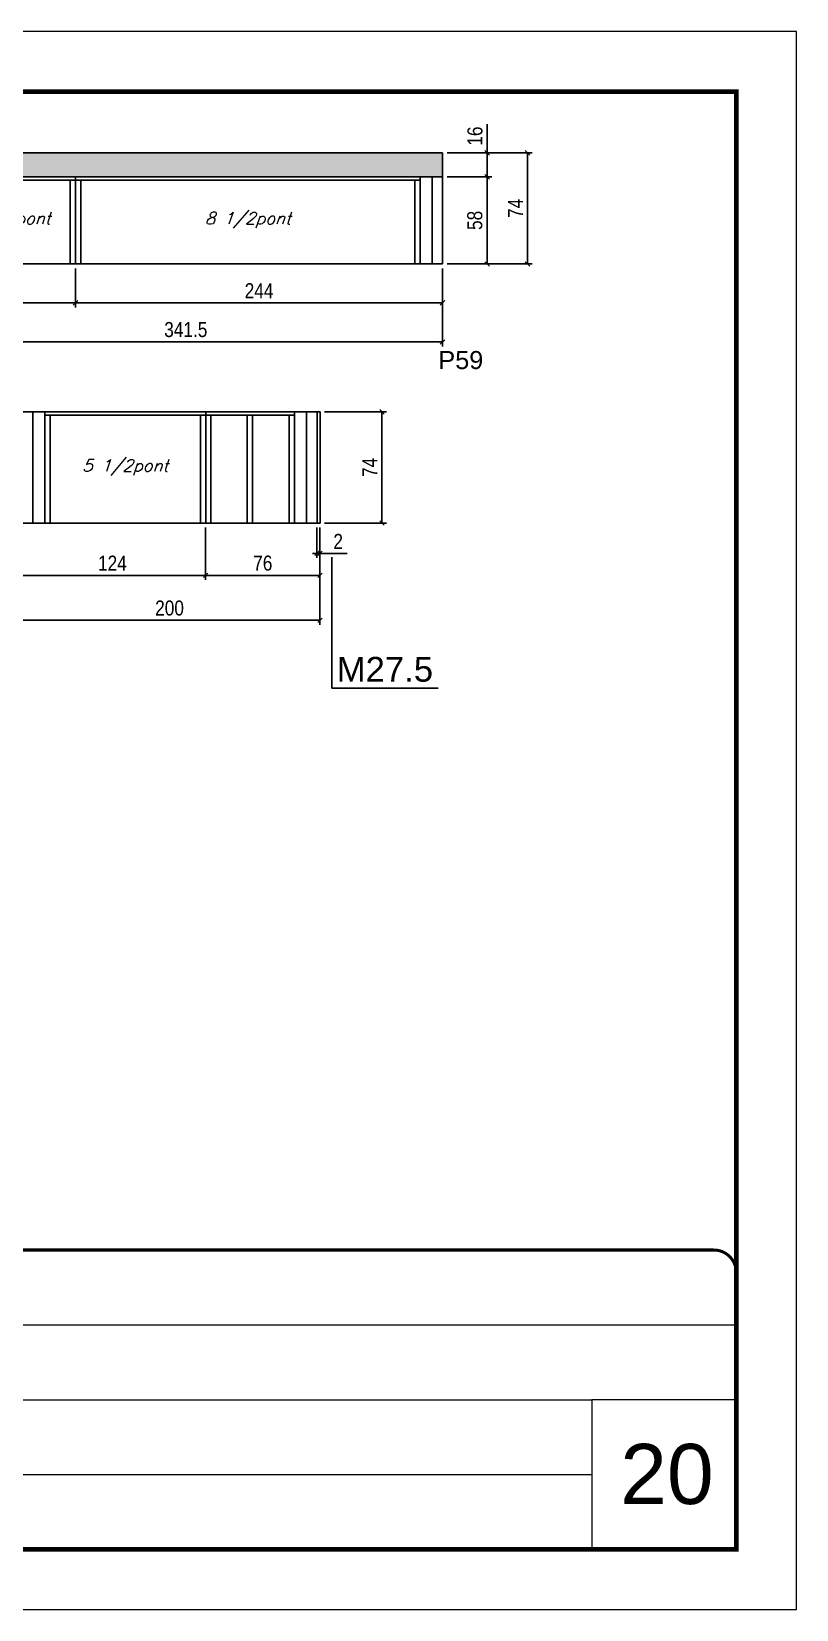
# Model space of a CAD drawing. Extents: x 3309 to 9590, y -2522 to 14608.
# Drawn here: x 9054 to 9563, y 8964 to 10014 of the extents above; entities that cross this region are included whole.
import ezdxf

# ---------------------------------------------------------------- set-up
doc = ezdxf.new("R2010")
doc.units = 0
doc.linetypes.add('CONTINUO', pattern=[0])
doc.linetypes.add('DASHED', pattern=[0.75, 0.5, -0.25])
for name, color, linetype in [('5', 5, 'Continuous'), ('COTA', 241, 'Continuous'), ('NOMENCLATURA', 7, 'Continuous'), ('Painéis', 200, 'Continuous'), ('SARR_2.2x7', 40, 'Continuous'), ('SARR_3.5x7', 81, 'Continuous'), ('texto', 7, 'Continuous')]:
    doc.layers.add(name, color=color, linetype=linetype)
for name, color, linetype, lineweight in [('CARIMBO', 255, 'Continuous', 9), ('Folhas', 255, 'Continuous', 9), ('SARRAFO DE PRESSAO', 251, 'DASHED', 9)]:
    doc.layers.add(name, color=color, linetype=linetype, lineweight=lineweight)
doc.styles.add('ARIAL', font='arial.ttf')
doc.styles.add('COTA TECNICA', font='techl___.ttf', dxfattribs={"height": 10})
doc.styles.add('Romans', font='romans.shx')
doc.styles.get("Standard").update_dxf_attribs({"font": 'arial.ttf'})
doc.dimstyles.new('PAINEL', dxfattribs={"dimtxt": 10, "dimasz": 3, "dimexe": 3, "dimexo": 3, "dimgap": 3, "dimtad": 1, "dimdec": 1, "dimzin": 12, "dimdsep": 46, "dimtxsty": 'COTA TECNICA', "dimblk1": 'OBLIQUE', "dimblk2": 'OBLIQUE', "dimsah": 1, "dimcen": 0.9, "dimclrd": 4, "dimclre": 4, "dimclrt": 240, "dimadec": 1, "dimazin": 3, "dimtfac": 1, "dimtdec": 1, "dimtmove": 0, "dimatfit": 3, "dimfxl": 1, "dimtolj": 1, "dimtzin": 12, "dimarcsym": 0})

# ---------------------------------------------------------------- blocks, each defined once
blk = doc.blocks.new('9999999999')
at = {"color": 30, "linetype": 'CONTINUO'}
for p, q in [((98564.6, 34379.6), (99584, 34379.6)), ((98564.6, 34329.8), (99488, 34329.8)), ((99584, 34329.8), (99488, 34329.8)), ((99488, 34329.8), (99488, 34230.2)), ((98564.6, 34280), (99488, 34280))]:
    blk.add_line(p, q, dxfattribs=at)
at = {"color": 30, "linetype": 'CONTINUO', "const_width": 2}
blk.add_lwpolyline([(99584, 34230.2), (99584, 34414.4, 0.414214), (99569, 34429.4), (98229, 34429.4, 0.414214), (98214, 34414.4), (98214, 34245.2, 0.414214), (98229, 34230.2), (99584, 34230.2)], format="xyb", dxfattribs=at)
at = {"layer": 'Folhas'}
blk.add_lwpolyline([(98139, 34190.2), (99624, 34190.2), (99624, 35240.2), (98139, 35240.2)], close=True, dxfattribs=at)
at = {"layer": 'Folhas', "color": 30, "const_width": 3}
blk.add_lwpolyline([(98214, 34230.2), (99584, 34230.2), (99584, 35200.2), (98214, 35200.2)], close=True, dxfattribs=at)
blk = doc.blocks.new('_Oblique')
at = {"color": 0, "linetype": 'ByBlock', "lineweight": -2}
blk.add_line((-0.5, -0.5), (0.5, 0.5), dxfattribs=at)
blk = doc.blocks.new('*D2009')
at = {"layer": 'COTA', "color": 4, "linetype": 'ByBlock', "lineweight": -2, "transparency": 16777216}
for p, q in [((8986.1, 9855.9), (8986.1, 9830)), ((9083.6, 9855.9), (9083.6, 9830)), ((8986.1, 9833), (9083.6, 9833))]:
    blk.add_line(p, q, dxfattribs=at)
at = {"layer": 'Defpoints', "color": 0, "linetype": 'ByBlock', "transparency": 16777216}
for p in [(8986.1, 9858.9), (9083.6, 9858.9), (9083.6, 9833)]:
    blk.add_point(p, dxfattribs=at)
at = {"layer": 'COTA', "color": 4, "linetype": 'ByBlock', "lineweight": -2, "transparency": 16777216, "xscale": 3, "yscale": 3, "zscale": 3, "rotation": 180}
blk.add_blockref('_Oblique', (8986.1, 9833), dxfattribs=at)
at = {"layer": 'COTA', "color": 4, "linetype": 'ByBlock', "lineweight": -2, "transparency": 16777216, "xscale": 3, "yscale": 3, "zscale": 3}
blk.add_blockref('_Oblique', (9083.6, 9833), dxfattribs=at)
at = {"layer": 'COTA', "color": 240, "linetype": 'ByBlock', "transparency": 16777216, "insert": (9034.9, 9841.2), "char_height": 10, "attachment_point": 5, "style": 'COTA TECNICA'}
blk.add_mtext('\\A1;97.5', dxfattribs=at)
blk = doc.blocks.new('*D2010')
at = {"layer": 'COTA', "color": 4, "linetype": 'ByBlock', "lineweight": -2, "transparency": 16777216}
for p, q in [((9083.6, 9855.9), (9083.6, 9830)), ((9327.6, 9855.9), (9327.6, 9830)), ((9083.6, 9833), (9327.6, 9833))]:
    blk.add_line(p, q, dxfattribs=at)
at = {"layer": 'Defpoints', "color": 0, "linetype": 'ByBlock', "transparency": 16777216}
for p in [(9083.6, 9858.9), (9327.6, 9858.9), (9327.6, 9833)]:
    blk.add_point(p, dxfattribs=at)
at = {"layer": 'COTA', "color": 4, "linetype": 'ByBlock', "lineweight": -2, "transparency": 16777216, "xscale": 3, "yscale": 3, "zscale": 3, "rotation": 180}
blk.add_blockref('_Oblique', (9083.6, 9833), dxfattribs=at)
at = {"layer": 'COTA', "color": 4, "linetype": 'ByBlock', "lineweight": -2, "transparency": 16777216, "xscale": 3, "yscale": 3, "zscale": 3}
blk.add_blockref('_Oblique', (9327.6, 9833), dxfattribs=at)
at = {"layer": 'COTA', "color": 240, "linetype": 'ByBlock', "transparency": 16777216, "insert": (9205.6, 9841.1), "char_height": 10, "attachment_point": 5, "style": 'COTA TECNICA'}
blk.add_mtext('\\A1;244', dxfattribs=at)
blk = doc.blocks.new('*D2014')
at = {"layer": 'COTA', "color": 4, "linetype": 'ByBlock', "lineweight": -2, "transparency": 16777216}
for p, q in [((8986.1, 9855.9), (8986.1, 9804)), ((9327.6, 9855.9), (9327.6, 9804)), ((8986.1, 9807), (9327.6, 9807))]:
    blk.add_line(p, q, dxfattribs=at)
at = {"layer": 'Defpoints', "color": 0, "linetype": 'ByBlock', "transparency": 16777216}
for p in [(8986.1, 9858.9), (9327.6, 9858.9), (9327.6, 9807)]:
    blk.add_point(p, dxfattribs=at)
at = {"layer": 'COTA', "color": 4, "linetype": 'ByBlock', "lineweight": -2, "transparency": 16777216, "xscale": 3, "yscale": 3, "zscale": 3, "rotation": 180}
blk.add_blockref('_Oblique', (8986.1, 9807), dxfattribs=at)
at = {"layer": 'COTA', "color": 4, "linetype": 'ByBlock', "lineweight": -2, "transparency": 16777216, "xscale": 3, "yscale": 3, "zscale": 3}
blk.add_blockref('_Oblique', (9327.6, 9807), dxfattribs=at)
at = {"layer": 'COTA', "color": 240, "linetype": 'ByBlock', "transparency": 16777216, "insert": (9156.9, 9815.2), "char_height": 10, "attachment_point": 5, "style": 'COTA TECNICA'}
blk.add_mtext('\\A1;341.5', dxfattribs=at)
blk = doc.blocks.new('*D2016')
at = {"layer": 'COTA', "color": 4, "lineweight": -2, "transparency": 16777216}
for p, q in [((9330.6, 9916.9), (9360.3, 9916.9)), ((9357.3, 9858.9), (9357.3, 9916.9)), ((9330.6, 9858.9), (9360.3, 9858.9))]:
    blk.add_line(p, q, dxfattribs=at)
at = {"layer": 'Defpoints', "color": 0, "transparency": 16777216}
for p in [(9327.6, 9916.9), (9357.3, 9916.9), (9327.6, 9858.9)]:
    blk.add_point(p, dxfattribs=at)
at = {"layer": 'COTA', "color": 4, "lineweight": -2, "transparency": 16777216, "xscale": 3, "yscale": 3, "zscale": 3}
for p, rotation in [((9357.3, 9916.9), 90), ((9357.3, 9858.9), 270)]:
    blk.add_blockref('_Oblique', p, dxfattribs=dict(at, rotation=rotation))
at = {"layer": 'COTA', "color": 240, "transparency": 16777216, "insert": (9349.1, 9887.9), "char_height": 10, "attachment_point": 5, "rotation": 90, "style": 'COTA TECNICA'}
blk.add_mtext('\\A1;58', dxfattribs=at)
blk = doc.blocks.new('*D2013')
at = {"layer": 'COTA', "color": 4, "lineweight": -2, "transparency": 16777216}
for p, q in [((9330.6, 9932.9), (9387.1, 9932.9)), ((9384.1, 9932.9), (9384.1, 9858.9)), ((9330.6, 9858.9), (9387.1, 9858.9))]:
    blk.add_line(p, q, dxfattribs=at)
at = {"layer": 'Defpoints', "color": 0, "transparency": 16777216}
for p in [(9327.6, 9932.9, 0), (9327.6, 9858.9, 0), (9384.1, 9858.9)]:
    blk.add_point(p, dxfattribs=at)
at = {"layer": 'COTA', "color": 4, "lineweight": -2, "transparency": 16777216, "xscale": 3, "yscale": 3, "zscale": 3}
for p, rotation in [((9384.1, 9932.9), 90), ((9384.1, 9858.9), 270)]:
    blk.add_blockref('_Oblique', p, dxfattribs=dict(at, rotation=rotation))
at = {"layer": 'COTA', "color": 240, "transparency": 16777216, "insert": (9376.1, 9895.9), "char_height": 10, "attachment_point": 5, "rotation": 90, "style": 'COTA TECNICA'}
blk.add_mtext('\\A1;74', dxfattribs=at)
blk = doc.blocks.new('*D2018')
at = {"layer": 'COTA', "color": 4, "lineweight": -2, "transparency": 16777216}
for p, q in [((9357.3, 9932.9), (9357.3, 9952)), ((9330.6, 9932.9), (9360.3, 9932.9)), ((9357.3, 9916.9), (9357.3, 9932.9)), ((9330.6, 9916.9), (9360.3, 9916.9))]:
    blk.add_line(p, q, dxfattribs=at)
at = {"layer": 'Defpoints', "color": 0, "transparency": 16777216}
for p in [(9327.6, 9932.9, 0), (9357.3, 9932.9), (9327.6, 9916.9, 0)]:
    blk.add_point(p, dxfattribs=at)
at = {"layer": 'COTA', "color": 4, "lineweight": -2, "transparency": 16777216, "xscale": 3, "yscale": 3, "zscale": 3}
for p, rotation in [((9357.3, 9932.9), 90), ((9357.3, 9916.9), 270)]:
    blk.add_blockref('_Oblique', p, dxfattribs=dict(at, rotation=rotation))
at = {"layer": 'COTA', "color": 240, "transparency": 16777216, "insert": (9349.2, 9944), "char_height": 10, "attachment_point": 5, "rotation": 90, "style": 'COTA TECNICA'}
blk.add_mtext('\\A1;16', dxfattribs=at)
blk = doc.blocks.new('*D2025')
at = {"layer": 'COTA', "color": 4, "lineweight": -2, "transparency": 16777216}
for p, q in [((9046.1, 9683.5), (9046.1, 9618.8)), ((9246.1, 9683.5), (9246.1, 9618.8)), ((9246.1, 9621.8), (9046.1, 9621.8))]:
    blk.add_line(p, q, dxfattribs=at)
at = {"layer": 'Defpoints', "color": 0, "transparency": 16777216}
for p in [(9046.1, 9686.5), (9246.1, 9686.5), (9046.1, 9621.8)]:
    blk.add_point(p, dxfattribs=at)
at = {"layer": 'COTA', "color": 4, "lineweight": -2, "transparency": 16777216, "xscale": 3, "yscale": 3, "zscale": 3, "rotation": 180}
blk.add_blockref('_Oblique', (9046.1, 9621.8), dxfattribs=at)
at = {"layer": 'COTA', "color": 4, "lineweight": -2, "transparency": 16777216, "xscale": 3, "yscale": 3, "zscale": 3}
blk.add_blockref('_Oblique', (9246.1, 9621.8), dxfattribs=at)
at = {"layer": 'COTA', "color": 240, "transparency": 16777216, "insert": (9146.1, 9629.9), "char_height": 10, "attachment_point": 5, "style": 'COTA TECNICA'}
blk.add_mtext('\\A1;200', dxfattribs=at)
blk = doc.blocks.new('*D2027')
at = {"layer": 'COTA', "color": 4, "lineweight": -2, "transparency": 16777216}
for p, q in [((9046.1, 9683.5), (9046.1, 9648.7)), ((9170.1, 9683.5), (9170.1, 9648.7)), ((9046.1, 9651.7), (9170.1, 9651.7))]:
    blk.add_line(p, q, dxfattribs=at)
at = {"layer": 'Defpoints', "color": 0, "transparency": 16777216}
for p in [(9046.1, 9686.5), (9170.1, 9686.5), (9170.1, 9651.7)]:
    blk.add_point(p, dxfattribs=at)
at = {"layer": 'COTA', "color": 4, "lineweight": -2, "transparency": 16777216, "xscale": 3, "yscale": 3, "zscale": 3, "rotation": 180}
blk.add_blockref('_Oblique', (9046.1, 9651.7), dxfattribs=at)
at = {"layer": 'COTA', "color": 4, "lineweight": -2, "transparency": 16777216, "xscale": 3, "yscale": 3, "zscale": 3}
blk.add_blockref('_Oblique', (9170.1, 9651.7), dxfattribs=at)
at = {"layer": 'COTA', "color": 240, "transparency": 16777216, "insert": (9108.1, 9659.8), "char_height": 10, "attachment_point": 5, "style": 'COTA TECNICA'}
blk.add_mtext('\\A1;124', dxfattribs=at)
blk = doc.blocks.new('*D2028')
at = {"layer": 'COTA', "color": 4, "lineweight": -2, "transparency": 16777216}
for p, q in [((9170.1, 9683.5), (9170.1, 9648.7)), ((9246.1, 9683.5), (9246.1, 9648.7)), ((9170.1, 9651.7), (9246.1, 9651.7))]:
    blk.add_line(p, q, dxfattribs=at)
at = {"layer": 'Defpoints', "color": 0, "transparency": 16777216}
for p in [(9170.1, 9686.5), (9246.1, 9686.5), (9246.1, 9651.7)]:
    blk.add_point(p, dxfattribs=at)
at = {"layer": 'COTA', "color": 4, "lineweight": -2, "transparency": 16777216, "xscale": 3, "yscale": 3, "zscale": 3, "rotation": 180}
blk.add_blockref('_Oblique', (9170.1, 9651.7), dxfattribs=at)
at = {"layer": 'COTA', "color": 4, "lineweight": -2, "transparency": 16777216, "xscale": 3, "yscale": 3, "zscale": 3}
blk.add_blockref('_Oblique', (9246.1, 9651.7), dxfattribs=at)
at = {"layer": 'COTA', "color": 240, "transparency": 16777216, "insert": (9208.1, 9659.8), "char_height": 10, "attachment_point": 5, "style": 'COTA TECNICA'}
blk.add_mtext('\\A1;76', dxfattribs=at)
blk = doc.blocks.new('*D2030')
at = {"layer": 'COTA', "color": 4, "lineweight": -2, "transparency": 16777216}
for p, q in [((9244.1, 9683.5), (9244.1, 9663.3)), ((9246.1, 9683.5), (9246.1, 9663.3)), ((9244.1, 9666.3), (9241.1, 9666.3)), ((9244.1, 9666.3), (9246.1, 9666.3)), ((9246.1, 9666.3), (9264.3, 9666.3))]:
    blk.add_line(p, q, dxfattribs=at)
at = {"layer": 'Defpoints', "color": 0, "transparency": 16777216}
for p in [(9244.1, 9686.5), (9246.1, 9686.5), (9246.1, 9666.3)]:
    blk.add_point(p, dxfattribs=at)
at = {"layer": 'COTA', "color": 4, "lineweight": -2, "transparency": 16777216, "xscale": 3, "yscale": 3, "zscale": 3}
blk.add_blockref('_Oblique', (9244.1, 9666.3), dxfattribs=at)
at = {"layer": 'COTA', "color": 4, "lineweight": -2, "transparency": 16777216, "xscale": 3, "yscale": 3, "zscale": 3, "rotation": 180}
blk.add_blockref('_Oblique', (9246.1, 9666.3), dxfattribs=at)
at = {"layer": 'COTA', "color": 240, "transparency": 16777216, "insert": (9258.2, 9674.3), "char_height": 10, "attachment_point": 5, "style": 'COTA TECNICA'}
blk.add_mtext('\\A1;2', dxfattribs=at)
blk = doc.blocks.new('*D2031')
at = {"layer": 'COTA', "color": 4, "lineweight": -2, "transparency": 16777216}
for p, q in [((9249.1, 9760.5), (9290.3, 9760.5)), ((9287.3, 9760.5), (9287.3, 9686.5)), ((9249.1, 9686.5), (9290.3, 9686.5))]:
    blk.add_line(p, q, dxfattribs=at)
at = {"layer": 'Defpoints', "color": 0, "transparency": 16777216}
for p in [(9246.1, 9760.5), (9246.1, 9686.5), (9287.3, 9686.5)]:
    blk.add_point(p, dxfattribs=at)
at = {"layer": 'COTA', "color": 4, "lineweight": -2, "transparency": 16777216, "xscale": 3, "yscale": 3, "zscale": 3}
for p, rotation in [((9287.3, 9760.5), 90), ((9287.3, 9686.5), 270)]:
    blk.add_blockref('_Oblique', p, dxfattribs=dict(at, rotation=rotation))
at = {"layer": 'COTA', "color": 240, "transparency": 16777216, "insert": (9279.3, 9723.5), "char_height": 10, "attachment_point": 5, "rotation": 90, "style": 'COTA TECNICA'}
blk.add_mtext('\\A1;74', dxfattribs=at)

msp = doc.modelspace()

# ---------------------------------------------------------------- hatches: boundary and pattern name
at = {"layer": 'COTA'}
h = msp.add_hatch(dxfattribs=at)
h.set_pattern_fill('AR-CONC', color=256, scale=0.03)
h.set_pattern_definition([(50, (0, 13.979), (5.46554, -0.4781726), [0.5715, -6.2865]), (355, (0, 13.979), (-1.0573026, 5.7317054), [0.4572, -5.0292175]), (100.451445, (0.4555, 13.939), (4.4082374, 5.2535326), [0.4857003, -5.3427073]), (46.1842, (0, 15.503), (8.1323712, -1.26127), [0.85725, -9.42975]), (96.63556, (0.678, 15.398), (7.122124, 7.4227837), [0.7285507, -8.014068]), (351.18415, (0, 15.503), (7.122124, 7.4227837), [0.685799, -7.543792]), (21, (0.762, 15.122), (4.5484317, -3.067956), [0.5715, -6.2865]), (326, (0.762, 15.122), (1.8540609, 5.525639), [0.4572, -5.0292]), (71.451445, (1.141, 14.8664), (6.4024926, 2.457683), [0.4857003, -5.3426981]), (37.5, (0, 13.979), (0.0926581, 2.53665117), [0, -4.96824, 0, -5.1054, 0, -5.04825]), (7.5, (0, 13.979), (2.0045899, 3.00541724), [0, -2.91084, 0, -4.85394, 0, -1.92405]), (327.5, (-1.6993, 13.979), (4.06771786, -0.17186232), [0, -1.905, 0, -5.9436, 0, -7.8867]), (317.5, (-2.4613, 13.979), (4.4438754, 0.7627947), [0, -2.4765, 0, -3.94716, 0, -5.6007])])
h.paths.add_polyline_path([(8956.14, 9858.95), (8986.14, 9858.95), (8986.14, 9916.95), (9327.64, 9916.95), (9327.64, 9932.95), (8315.64, 9932.95), (8315.64, 9916.95), (8956.14, 9916.95)])

# ---------------------------------------------------------------- linework, layer by layer
for p, q in [((8315.64, 9932.95), (9327.64, 9932.95)), ((9327.64, 9932.95), (9327.64, 9916.95))]:
    msp.add_line(p, q, dxfattribs=at)
at = {"layer": 'NOMENCLATURA', "linetype": 'Continuous'}
for p, q in [((9254.06, 9576.73), (9254.06, 9663.81)), ((9324.68, 9576.73), (9254.06, 9576.73))]:
    msp.add_line(p, q, dxfattribs=at)
at = {"layer": 'Painéis', "linetype": 'ByBlock'}
for p, q in [((8986.14, 9916.95), (9327.64, 9916.95)), ((9083.64, 9858.95), (9083.64, 9916.95)), ((9327.64, 9858.95), (9327.64, 9916.95)), ((8986.14, 9858.95), (9327.64, 9858.95)), ((9246.14, 9760.48), (9046.14, 9760.48)), ((9170.14, 9686.48), (9170.14, 9760.48)), ((9244.14, 9686.48), (9244.14, 9760.48)), ((9246.14, 9686.48), (9246.14, 9760.48)), ((9246.14, 9686.48), (9046.14, 9686.48))]:
    msp.add_line(p, q, dxfattribs=at)
at = {"layer": 'SARR_2.2x7', "linetype": 'Continuous'}
for p, q in [((9001.14, 9914.75), (9083.64, 9914.75)), ((9083.64, 9914.75), (9312.64, 9914.75)), ((9320.64, 9858.95), (9320.64, 9916.95)), ((9055.14, 9686.48), (9055.14, 9760.48)), ((9170.14, 9758.28), (9063.14, 9758.28)), ((9229.14, 9758.28), (9170.14, 9758.28)), ((9237.14, 9686.48), (9237.14, 9760.48))]:
    msp.add_line(p, q, dxfattribs=at)
at = {"layer": 'SARR_3.5x7'}
for p, q in [((9080.14, 9914.75), (9080.14, 9858.95)), ((9087.14, 9914.75), (9087.14, 9858.95)), ((9309.14, 9914.75), (9309.14, 9858.95)), ((9312.64, 9916.95), (9312.64, 9858.95)), ((9063.14, 9760.48), (9063.14, 9686.48)), ((9066.64, 9758.28), (9066.64, 9686.48)), ((9166.64, 9758.28), (9166.64, 9686.48)), ((9173.64, 9758.28), (9173.64, 9686.48)), ((9197.81, 9758.28), (9197.81, 9686.48)), ((9201.31, 9758.28), (9201.31, 9686.48)), ((9225.64, 9758.28), (9225.64, 9686.48)), ((9229.14, 9760.48), (9229.14, 9686.48))]:
    msp.add_line(p, q, dxfattribs=at)

# ---------------------------------------------------------------- block references
at = {"layer": 'SARRAFO DE PRESSAO', "color": 6, "linetype": 'ByBlock'}
msp.add_blockref('9999999999', (-90061.11, -25226.65), dxfattribs=at)

# ---------------------------------------------------------------- texts
at = {"layer": '5', "linetype": 'Continuous'}
msp.add_text('P59', height=12, rotation=0.00004, dxfattribs=at).set_placement((9324.85, 9788.96))
at = {"layer": 'CARIMBO', "style": 'ARIAL'}
msp.add_text('20', height=40, dxfattribs=at).set_placement((9445.73, 9033.7))
at = {"layer": 'NOMENCLATURA', "linetype": 'Continuous'}
msp.add_text('M27.5', height=16.5, dxfattribs=at).set_placement((9257.26, 9580.93))
at = {"layer": 'texto', "color": 2, "char_height": 8, "attachment_point": 5, "style": 'Romans'}
for s, insert in [('{\\Q19;\\C256;4 1/2pont}', (9038.39, 9887.95)), ('{\\Q19;\\C256;8 1/2pont}', (9198.14, 9887.95)), ('{\\Q19;\\C256;5 1/2pont}', (9116.64, 9723.48))]:
    msp.add_mtext(s, dxfattribs=dict(at, insert=insert))

# ---------------------------------------------------------------- dimensions: what is measured, and where the dimension line sits
at = {"layer": 'COTA'}
for base, p1, p2, angle, picture, middle in [((9357.28, 9932.95, 0), (9327.64, 9916.95), (9327.64, 9932.95), 90, '*D2018', (9349.18, 9943.96, 0)), ((9384.14, 9858.95, 0), (9327.64, 9932.95), (9327.64, 9858.95), 90, '*D2013', (9376.07, 9895.95, 0)), ((9357.28, 9916.95), (9327.64, 9858.95), (9327.64, 9916.95), 90, '*D2016', (9349.15, 9887.95)), ((9287.34, 9686.48), (9246.14, 9760.48), (9246.14, 9686.48), 90, '*D2031', (9279.27, 9723.48)), ((9246.14, 9666.32), (9244.14, 9686.48), (9246.14, 9686.48), 180, '*D2030', (9258.2, 9674.32))]:
    dim = msp.add_linear_dim(base=base, p1=p1, p2=p2, angle=angle, dimstyle='PAINEL', dxfattribs=at)
    dim.commit()
    dim.dimension.update_dxf_attribs({"geometry": picture, "text_midpoint": middle})
at = {"layer": 'COTA', "linetype": 'ByBlock'}
for base, p2, picture, middle in [((9083.64, 9833.03), (9083.64, 9858.95), '*D2009', (9034.89, 9841.17)), ((9327.64, 9806.97), (9327.64, 9858.95), '*D2014', (9156.89, 9815.19))]:
    dim = msp.add_linear_dim(base=base, p1=(8986.14, 9858.95), p2=p2, dimstyle='PAINEL', dxfattribs=at)
    dim.commit()
    dim.dimension.update_dxf_attribs({"geometry": picture, "text_midpoint": middle})
dim = msp.add_linear_dim(base=(9327.64, 9833.03), p1=(9083.64, 9858.95), p2=(9327.64, 9858.95), dimstyle='PAINEL', override={"dimtmove": 1}, dxfattribs=at)
dim.commit()
dim.dimension.update_dxf_attribs({"geometry": '*D2010', "text_midpoint": (9205.64, 9841.11)})
at = {"layer": 'COTA'}
for base, p1, p2, picture, middle in [((9046.14, 9621.76), (9246.14, 9686.48), (9046.14, 9686.48), '*D2025', (9146.14, 9629.87)), ((9170.14, 9651.73), (9046.14, 9686.48), (9170.14, 9686.48), '*D2027', (9108.14, 9659.8))]:
    dim = msp.add_linear_dim(base=base, p1=p1, p2=p2, dimstyle='PAINEL', dxfattribs=at)
    dim.commit()
    dim.dimension.update_dxf_attribs({"geometry": picture, "text_midpoint": middle})
dim = msp.add_linear_dim(base=(9246.14, 9651.73), p1=(9170.14, 9686.48), p2=(9246.14, 9686.48), dimstyle='PAINEL', override={"dimtmove": 1}, dxfattribs=at)
dim.commit()
dim.dimension.update_dxf_attribs({"geometry": '*D2028', "text_midpoint": (9208.14, 9659.83)})

doc.saveas('drawing.dxf')
